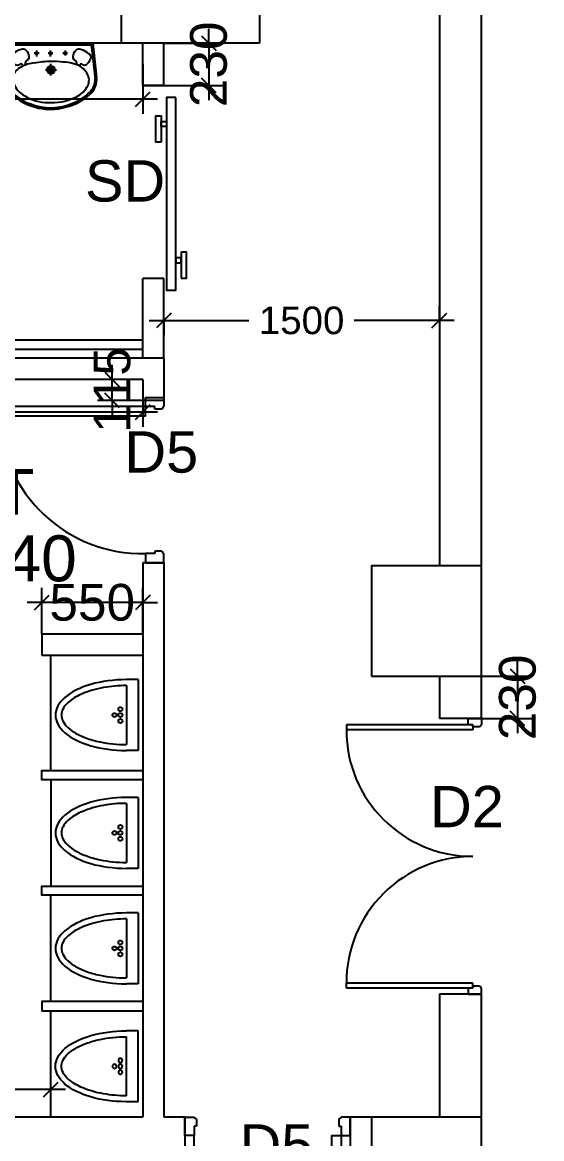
# Model space of a CAD drawing. Extents: x 7620542 to 7843793, y -6476226 to -6093835.
# Drawn here: x 7646038 to 7648866, y -6446926 to -6440850 of the extents above; entities that cross this region are included whole.
import ezdxf
from ezdxf.enums import TextEntityAlignment as Align

# ---------------------------------------------------------------- set-up
doc = ezdxf.new("R2010")
doc.units = 0
doc.header["$LTSCALE"] = 600
doc.header["$MEASUREMENT"] = 0
doc.header["$PDMODE"] = 35
doc.layers.get('0').update_dxf_attribs({"linetype": 'CONTINUOUS'})
doc.layers.get('Defpoints').update_dxf_attribs({"linetype": 'CONTINUOUS'})
for name, color, linetype in [('DOOR', 32, 'CONTINUOUS'), ('joinery', 7, 'CONTINUOUS'), ('LA-column', 3, 'CONTINUOUS'), ('Railing', 21, 'CONTINUOUS'), ('Room Dim', 1, 'CONTINUOUS'), ('T Wall', 8, 'CONTINUOUS'), ('TEXT', 6, 'CONTINUOUS'), ('Toi-Euip', 8, 'CONTINUOUS'), ('toi-fix', 46, 'CONTINUOUS'), ('Walls', 7, 'CONTINUOUS'), ('Working Dim', 5, 'CONTINUOUS')]:
    doc.layers.add(name, color=color, linetype=linetype)
doc.styles.add('ari', font='arial.ttf')
doc.styles.add('ARIAL', font='arial.ttf')
doc.dimstyles.new('int. dim', dxfattribs={"dimtxt": 450, "dimasz": 80, "dimexe": 80, "dimexo": 0, "dimgap": 70, "dimtad": 0, "dimdec": 0, "dimzin": 12, "dimdsep": 46, "dimtxsty": 'ari', "dimblk": 'OBLIQUE', "dimcen": 2, "dimdle": 80, "dimclrd": 256, "dimclre": 256, "dimclrt": 6, "dimadec": 0, "dimazin": 0, "dimtfac": 1, "dimtdec": 0, "dimtix": 1, "dimtmove": 2, "dimatfit": 3, "dimfxl": 1, "dimtolj": 1, "dimtzin": 0, "dimlwd": -1, "dimlwe": -1, "dimarcsym": 0})

# ---------------------------------------------------------------- blocks, each defined once
blk = doc.blocks.new('Z$W@#1841')
at = {"layer": 'DOOR'}
for p, q in [((-267.6, -167.4), (-317.3, -167.4)), ((-317.3, -167.4), (-317.3, -267.4)), ((-267.6, -217.9), (-267.6, -167.4)), ((533, -217.9), (533, -167.4)), ((533, -167.4), (582.7, -167.4)), ((582.7, -167.4), (582.7, -267.4)), ((-254.1, -217.9), (-267.6, -217.9)), ((-254.1, -253.9), (-254.1, -217.9)), ((519.5, -253.9), (519.5, -217.9)), ((519.5, -217.9), (533, -217.9)), ((-317.3, -267.4), (-267.6, -267.4)), ((-267.6, -267.4), (-267.6, -265.2)), ((-254.1, -253.9), (-256.3, -253.9)), ((519.5, -253.9), (521.7, -253.9)), ((533, -267.4), (533, -265.2)), ((582.7, -267.4), (533, -267.4))]:
    blk.add_line(p, q, dxfattribs=at)
blk.add_lwpolyline([(482.5, 633.2), (482.5, -167.4), (533, -167.4), (533, 633.2)], close=True, dxfattribs=at)
at = {"layer": 'DOOR', "color": 145}
blk.add_arc((518.4, -152.1), 786.1, 92.61772, 181.11293, dxfattribs=at)
at = {"layer": 'DOOR'}
for centre, start, end in [((-267.6, -253.9), 270, 0), ((533, -253.9), 180, 270)]:
    blk.add_arc(centre, 11.2, start, end, dxfattribs=at)
blk = doc.blocks.new('URI')
at = {"layer": 'toi-fix', "color": 8}
for p, q in [((0, 0), (0, 75)), ((412.5, 75), (37.5, 75)), ((450, 0), (450, 75)), ((450, 0), (0, 0))]:
    blk.add_line(p, q, dxfattribs=at)
for centre in [(225, 150), (187.5, 112.5), (225, 112.5), (262.5, 112.5)]:
    blk.add_circle(centre, 13, dxfattribs=at)
blk.add_ellipse((225, 75), major_axis=(0, -450), ratio=0.5, start_param=1.570796, end_param=4.712389, dxfattribs=at)
blk.add_open_spline([(412.5, 75), (412.5, 124.2), (408.2, 173.3), (391.4, 268.1), (378.3, 313.3), (348.4, 383.5), (332.7, 410.7), (302.5, 449), (288.3, 462.2), (261, 480.2), (247.9, 485), (222.9, 488.5), (210.7, 487.2), (184.7, 477.8), (170.9, 469.5), (143, 444.1), (129.1, 427.1), (103, 385.3), (91, 360.6), (70, 305.1), (61.2, 274.4), (43.3, 189.6), (37.5, 132.5), (37.5, 75.3), (37.5, 75.1), (37.5, 75)], degree=3, knots=[1.570797, 1.570797, 1.570797, 1.570797, 1.912721, 1.912721, 2.274933, 2.274933, 2.575852, 2.575852, 2.824182, 2.824182, 3.072511, 3.072511, 3.320841, 3.320841, 3.569171, 3.569171, 3.817501, 3.817501, 4.06583, 4.06583, 4.31416, 4.31416, 4.71135, 4.71135, 4.712389, 4.712389, 4.712389, 4.712389], dxfattribs=at)
blk = doc.blocks.new('Z$W@#1275')
at = {"layer": 'DOOR'}
for p, q in [((73.1, 1500), (0, 1500)), ((0, 1500), (0, 1467.1)), ((0, 1467.1), (1.8, 1467.1)), ((47.5, 1467.1), (736.4, 1467.1)), ((47.5, 1467.1), (47.5, 1438.9)), ((47.5, 1456.1), (47.5, 1467.1)), ((47.5, 1467.1), (73.1, 1467.1)), ((73.1, 1467.1), (73.1, 1500)), ((736.4, 1467.1), (736.4, 1438.9)), ((11, 1456.1), (11, 1458)), ((11, 1456.1), (47.5, 1456.1)), ((47.5, 1438.9), (736.4, 1438.9)), ((47.5, 61.1), (736.4, 61.1)), ((47.5, 32.9), (47.5, 61.1)), ((736.4, 32.9), (736.4, 61.1)), ((0, 32.9), (1.8, 32.9)), ((0, 0), (0, 32.9)), ((73.1, 0), (0, 0)), ((11, 43.8), (11, 42)), ((11, 43.8), (47.5, 43.8)), ((47.5, 43.8), (47.5, 32.9)), ((47.5, 32.9), (736.4, 32.9)), ((47.5, 32.9), (73.1, 32.9)), ((73.1, 32.9), (73.1, 0))]:
    blk.add_line(p, q, dxfattribs=at)
for centre, start, end in [((11, 1467.1), 180, 270), ((11, 32.9), 90, 180)]:
    blk.add_arc(centre, 9.13, start, end, dxfattribs=at)
at = {"layer": 'DOOR', "color": 145}
for centre, start, end in [((47.5, 1438.9), 270, 0), ((47.5, 61.1), 0, 90)]:
    blk.add_arc(centre, 688.9, start, end, dxfattribs=at)
blk = doc.blocks.new('_Oblique')
at = {"color": 0, "linetype": 'ByBlock', "lineweight": -2}
blk.add_line((-0.5, -0.5), (0.5, 0.5), dxfattribs=at)
blk = doc.blocks.new('*D670')
at = {"layer": 'Defpoints', "color": 0, "transparency": 16777216}
for p in [(7643578.9, -6442793.9, 5.1), (7646694, -6442793.9, 5.1), (7646694, -6442971.1)]:
    blk.add_point(p, dxfattribs=at)
at = {"layer": 'Working Dim', "transparency": 16777216}
for p, q in [((7643578.9, -6442793.9), (7643578.9, -6443051.1)), ((7646694, -6442793.9), (7646694, -6443051.1)), ((7643498.9, -6442971.1), (7644767.2, -6442971.1)), ((7646774, -6442971.1), (7645505.8, -6442971.1))]:
    blk.add_line(p, q, dxfattribs=at)
at = {"layer": 'Working Dim', "transparency": 16777216, "xscale": 80, "yscale": 80, "zscale": 80, "rotation": 180}
blk.add_blockref('_Oblique', (7643578.9, -6442971.1), dxfattribs=at)
at = {"layer": 'Working Dim', "transparency": 16777216, "xscale": 80, "yscale": 80, "zscale": 80}
blk.add_blockref('_Oblique', (7646694, -6442971.1), dxfattribs=at)
at = {"layer": 'Working Dim', "color": 6, "transparency": 16777216, "insert": (7645136.5, -6442971.1), "char_height": 200, "attachment_point": 5, "style": 'ari'}
blk.add_mtext('\\A1;3115', dxfattribs=at)
blk = doc.blocks.new('*D671')
at = {"layer": 'Defpoints', "color": 0, "transparency": 16777216}
for p in [(7646527.5, -6442793.9), (7646694, -6442793.9, 5.1), (7646694, -6442908.8, 5.1)]:
    blk.add_point(p, dxfattribs=at)
at = {"layer": 'Working Dim', "transparency": 16777216}
for p, q in [((7646527.5, -6442793.9), (7646527.5, -6442713.9)), ((7646694, -6442793.9), (7646447.5, -6442793.9)), ((7646527.5, -6442908.8), (7646527.5, -6442793.9)), ((7646694, -6442908.8), (7646447.5, -6442908.8)), ((7646527.5, -6442908.8), (7646527.5, -6442988.8))]:
    blk.add_line(p, q, dxfattribs=at)
at = {"layer": 'Working Dim', "transparency": 16777216, "xscale": 80, "yscale": 80, "zscale": 80}
for p, rotation in [((7646527.5, -6442793.9), 270), ((7646527.5, -6442908.8), 90)]:
    blk.add_blockref('_Oblique', p, dxfattribs=dict(at, rotation=rotation))
at = {"layer": 'Working Dim', "color": 6, "transparency": 16777216, "insert": (7646527.5, -6442851.3), "char_height": 200, "attachment_point": 5, "rotation": 90, "style": 'ari'}
blk.add_mtext('\\A1;115', dxfattribs=at)
blk = doc.blocks.new('*D678')
at = {"layer": 'Defpoints', "color": 0, "transparency": 16777216}
for p in [(7646194, -6446658.4), (7645193.9, -6446808.8, 4.8), (7646194, -6446808.8, 4.8)]:
    blk.add_point(p, dxfattribs=at)
at = {"layer": 'Working Dim', "transparency": 16777216}
for p, q in [((7645193.9, -6446808.8), (7645193.9, -6446578.4)), ((7646194, -6446808.8), (7646194, -6446578.4)), ((7645113.9, -6446658.4), (7645407.3, -6446658.4)), ((7646274, -6446658.4), (7645980.6, -6446658.4))]:
    blk.add_line(p, q, dxfattribs=at)
at = {"layer": 'Working Dim', "transparency": 16777216, "xscale": 80, "yscale": 80, "zscale": 80, "rotation": 180}
blk.add_blockref('_Oblique', (7645193.9, -6446658.4), dxfattribs=at)
at = {"layer": 'Working Dim', "transparency": 16777216, "xscale": 80, "yscale": 80, "zscale": 80}
blk.add_blockref('_Oblique', (7646194, -6446658.4), dxfattribs=at)
at = {"layer": 'Working Dim', "color": 6, "transparency": 16777216, "insert": (7645694, -6446658.4), "char_height": 150, "attachment_point": 5, "style": 'ari'}
blk.add_mtext('\\A1;1000', dxfattribs=at)
blk = doc.blocks.new('*D690')
at = {"layer": 'Defpoints', "color": 0, "transparency": 16777216}
for p in [(7646144, -6444008.1), (7646144, -6444178.8, 7.4), (7646694, -6444178.8, 7.4)]:
    blk.add_point(p, dxfattribs=at)
at = {"layer": 'Working Dim', "transparency": 16777216}
for p, q in [((7646144, -6444178.8), (7646144, -6443928.1)), ((7646694, -6444178.8), (7646694, -6443928.1)), ((7646144, -6444008.1), (7646064, -6444008.1)), ((7646694, -6444008.1), (7646144, -6444008.1)), ((7646694, -6444008.1), (7646774, -6444008.1))]:
    blk.add_line(p, q, dxfattribs=at)
at = {"layer": 'Working Dim', "transparency": 16777216, "xscale": 80, "yscale": 80, "zscale": 80}
blk.add_blockref('_Oblique', (7646144, -6444008.1), dxfattribs=at)
at = {"layer": 'Working Dim', "transparency": 16777216, "xscale": 80, "yscale": 80, "zscale": 80, "rotation": 180}
blk.add_blockref('_Oblique', (7646694, -6444008.1), dxfattribs=at)
at = {"layer": 'Working Dim', "color": 6, "transparency": 16777216, "insert": (7646419, -6444008.1), "char_height": 200, "attachment_point": 5, "style": 'ari'}
blk.add_mtext('\\A1;550', dxfattribs=at)
blk = doc.blocks.new('A$C1E9F72C1')
at = {"layer": 'Toi-Euip', "color": 8}
for p, q in [((-228.2, 0), (-249, -186.3)), ((-228.2, 0), (228.2, 0)), ((228.2, 0), (249, -186.3)), ((-220.9, -6.6), (-241.8, -193.1)), ((-212.9, -9.7), (208.6, -9.7)), ((-63.8, -54.9), (-90.3, -54.9)), ((-76, -72.5), (-76, -39.7)), ((11.6, -54.9), (-14.9, -54.9)), ((-0.6, -72.5), (-0.6, -39.7)), ((91.5, -54.9), (65.1, -54.9)), ((79.3, -67.3), (79.3, -39.7)), ((220.8, -6.2), (241.8, -193.1)), ((0.9, -174.9), (0.9, -113)), ((-29.6, -144.6), (31.2, -144.6))]:
    blk.add_line(p, q, dxfattribs=at)
for centre, radius in [((-76, -54.9), 6.49), ((-0.6, -54.9), 6.49), ((79.3, -54.9), 6.49), ((0.9, -144.6), 21.7), ((0.9, -144.6), 15.6), ((0.9, -144.6), 11)]:
    blk.add_circle(centre, radius, dxfattribs=at)
for centre, radius, start, end in [((-208.1, 14.7), 24.9, 216.2215, 258.85487), ((207.9, 16.2), 26, 271.42036, 321.25129), ((-196.3, -76.7), 20.9, 116.80905, 207.50919), ((-125, -156.3), 127.2, 109.58641, 129.40175), ((-151.5, -66.7), 34.3, 68.64386, 118.08079), ((-167.5, -75.4), 49.6, 12.80704, 54.9415), ((169.6, -75.4), 49.6, 125.0585, 167.19296), ((153.6, -66.7), 34.3, 61.91921, 111.35614), ((127.1, -156.3), 127.2, 50.59825, 70.41359), ((198.5, -76.7), 20.9, 332.49081, 63.19095), ((-160.4, -68.2), 57.4, 198.35041, 235.03309), ((-181.8, -101.4), 18, 230.4642, 309.53581), ((-164.3, -121.5), 8.67, 53.89261, 133.95969), ((-76.5, -275.6), 168.3, 94.02807, 120.40977), ((-162.9, -122.5), 8.8, 329.67126, 65.48955), ((-131.5, -107.7), 8.62, 142.69611, 276.84736), ((-114.5, -115.3), 27, 106.38602, 151.72849), ((-150, -73.3), 32.2, 330.07912, 16.03456), ((34.9, -905.9), 807.6, 92.47999, 98.77724), ((-3.2, -837.5), 738.4, 84.45177, 89.75687), ((46.1, -400.7), 299, 76.17326, 85.7679), ((102.1, -220), 110.7, 24.97787, 81.97978), ((152.1, -73.3), 32.2, 163.96544, 209.92088), ((116.6, -115.3), 27, 28.27151, 73.61398), ((134.9, -107.4), 7.45, 281.31974, 41.70163), ((164.3, -121.7), 7.8, 112.06932, 194.84772), ((166.5, -121.5), 8.67, 46.04031, 126.10739), ((183.9, -101.4), 18, 230.46419, 309.5358), ((162.5, -68.2), 57.4, 304.96691, 341.64959), ((-110.1, -193), 95.5, 167.34537, 194.41456), ((-129.4, -204.5), 80.8, 113.61868, 156.30705), ((136.7, -201.5), 71.5, 327.59194, 23.22206), ((-165.7, -196.5), 84, 173.00409, 196.76082), ((-141.4, -199.1), 106.9, 191.44792, 227.66), ((-163.3, -200.1), 78.8, 174.85979, 213.20886), ((-82.7, -174.7), 127.1, 199.30539, 242.2025), ((77.5, -165.5), 140.9, 291.68677, 328.13967), ((146.7, -197.7), 95.2, 311.91048, 2.7762), ((149.6, -199.6), 100.3, 311.38312, 7.60576), ((-120.4, -183.5), 124.2, 208.78543, 238.15851), ((-15.6, -66.9), 289.4, 226.88006, 256.31993), ((-54.2, -135.8), 202, 229.31459, 253.01061), ((-13.2, -73.3), 249.6, 238.9436, 269.48126), ((4.7, -23.5), 300.1, 266.15461, 294.58929), ((11.5, -60.2), 296.4, 278.97703, 313.61545), ((18.1, -68), 277.7, 292.33265, 313.78267), ((0.4, -45.6), 305.3, 248.15029, 293.80492), ((-3.9, -83.4), 276.6, 253.14844, 282.86095)]:
    blk.add_arc(centre, radius, start, end, dxfattribs=at)
blk = doc.blocks.new('*D801')
at = {"layer": 'Defpoints', "color": 0, "transparency": 16777216}
for p in [(7646809, -6442473.4, 5.1), (7648309.1, -6442473.4, 5.1), (7648309.1, -6442473.4)]:
    blk.add_point(p, dxfattribs=at)
at = {"layer": 'Working Dim', "transparency": 16777216}
for p, q in [((7648309.1, -6442473.4), (7648309.1, -6442393.4)), ((7646729, -6442473.4), (7647272.4, -6442473.4)), ((7646809, -6442473.4), (7646809, -6442553.4)), ((7648389.1, -6442473.4), (7647845.8, -6442473.4))]:
    blk.add_line(p, q, dxfattribs=at)
at = {"layer": 'Working Dim', "transparency": 16777216, "xscale": 80, "yscale": 80, "zscale": 80, "rotation": 180}
blk.add_blockref('_Oblique', (7646809, -6442473.4), dxfattribs=at)
at = {"layer": 'Working Dim', "transparency": 16777216, "xscale": 80, "yscale": 80, "zscale": 80}
blk.add_blockref('_Oblique', (7648309.1, -6442473.4), dxfattribs=at)
at = {"layer": 'Working Dim', "color": 6, "transparency": 16777216, "insert": (7647559.1, -6442473.4), "char_height": 150, "attachment_point": 5, "style": 'ari'}
blk.add_mtext('\\A1;1500', dxfattribs=at)
blk = doc.blocks.new('*D803')
at = {"layer": 'Defpoints', "color": 0, "transparency": 16777216}
for p in [(7643578.9, -6441075.5, 5.1), (7646694, -6441075.5, 3.8), (7646694, -6441268.4)]:
    blk.add_point(p, dxfattribs=at)
at = {"layer": 'Working Dim', "transparency": 16777216}
for p, q in [((7643578.9, -6441075.5), (7643578.9, -6441348.4)), ((7646694, -6441075.5), (7646694, -6441348.4)), ((7643498.9, -6441268.4), (7644767.1, -6441268.4)), ((7646774, -6441268.4), (7645505.8, -6441268.4))]:
    blk.add_line(p, q, dxfattribs=at)
at = {"layer": 'Working Dim', "transparency": 16777216, "xscale": 80, "yscale": 80, "zscale": 80, "rotation": 180}
blk.add_blockref('_Oblique', (7643578.9, -6441268.4), dxfattribs=at)
at = {"layer": 'Working Dim', "transparency": 16777216, "xscale": 80, "yscale": 80, "zscale": 80}
blk.add_blockref('_Oblique', (7646694, -6441268.4), dxfattribs=at)
at = {"layer": 'Working Dim', "color": 6, "transparency": 16777216, "insert": (7645136.5, -6441268.4), "char_height": 200, "attachment_point": 5, "style": 'ari'}
blk.add_mtext('\\A1;3115', dxfattribs=at)
blk = doc.blocks.new('*D804')
at = {"layer": 'Defpoints', "color": 0, "transparency": 16777216}
for p in [(7643578.9, -6442793.9, 5.1), (7646694, -6442793.9, 5.1), (7646694, -6442971.1)]:
    blk.add_point(p, dxfattribs=at)
at = {"layer": 'Working Dim', "transparency": 16777216}
for p, q in [((7643578.9, -6442793.9), (7643578.9, -6443051.1)), ((7646694, -6442793.9), (7646694, -6443051.1)), ((7643498.9, -6442971.1), (7644767.2, -6442971.1)), ((7646774, -6442971.1), (7645505.8, -6442971.1))]:
    blk.add_line(p, q, dxfattribs=at)
at = {"layer": 'Working Dim', "transparency": 16777216, "xscale": 80, "yscale": 80, "zscale": 80, "rotation": 180}
blk.add_blockref('_Oblique', (7643578.9, -6442971.1), dxfattribs=at)
at = {"layer": 'Working Dim', "transparency": 16777216, "xscale": 80, "yscale": 80, "zscale": 80}
blk.add_blockref('_Oblique', (7646694, -6442971.1), dxfattribs=at)
at = {"layer": 'Working Dim', "color": 6, "transparency": 16777216, "insert": (7645136.5, -6442971.1), "char_height": 200, "attachment_point": 5, "style": 'ari'}
blk.add_mtext('\\A1;3115', dxfattribs=at)
blk = doc.blocks.new('*D805')
at = {"layer": 'Defpoints', "color": 0, "transparency": 16777216}
for p in [(7646527.5, -6442793.9), (7646694, -6442793.9, 5.1), (7646694, -6442908.8, 5.1)]:
    blk.add_point(p, dxfattribs=at)
at = {"layer": 'Working Dim', "transparency": 16777216}
for p, q in [((7646527.5, -6442793.9), (7646527.5, -6442713.9)), ((7646694, -6442793.9), (7646447.5, -6442793.9)), ((7646527.5, -6442908.8), (7646527.5, -6442793.9)), ((7646694, -6442908.8), (7646447.5, -6442908.8)), ((7646527.5, -6442908.8), (7646527.5, -6442988.8))]:
    blk.add_line(p, q, dxfattribs=at)
at = {"layer": 'Working Dim', "transparency": 16777216, "xscale": 80, "yscale": 80, "zscale": 80}
for p, rotation in [((7646527.5, -6442793.9), 270), ((7646527.5, -6442908.8), 90)]:
    blk.add_blockref('_Oblique', p, dxfattribs=dict(at, rotation=rotation))
at = {"layer": 'Working Dim', "color": 6, "transparency": 16777216, "insert": (7646527.5, -6442851.3), "char_height": 200, "attachment_point": 5, "rotation": 90, "style": 'ari'}
blk.add_mtext('\\A1;115', dxfattribs=at)
blk = doc.blocks.new('*D980')
at = {"layer": 'Defpoints', "color": 0, "transparency": 16777216}
for p in [(7646809, -6440963.8, 0), (7646809, -6441193.8, 0.3), (7647053.2, -6441193.8)]:
    blk.add_point(p, dxfattribs=at)
at = {"layer": 'Working Dim', "transparency": 16777216}
for p, q in [((7647053.2, -6440963.8), (7647053.2, -6440883.8)), ((7646809, -6440963.8), (7647133.2, -6440963.8)), ((7647053.2, -6440963.8), (7647053.2, -6441193.8)), ((7646809, -6441193.8), (7647133.2, -6441193.8)), ((7647053.2, -6441193.8), (7647053.2, -6441273.8))]:
    blk.add_line(p, q, dxfattribs=at)
at = {"layer": 'Working Dim', "transparency": 16777216, "xscale": 80, "yscale": 80, "zscale": 80}
for p, rotation in [((7647053.2, -6440963.8), 270), ((7647053.2, -6441193.8), 90)]:
    blk.add_blockref('_Oblique', p, dxfattribs=dict(at, rotation=rotation))
at = {"layer": 'Working Dim', "color": 6, "transparency": 16777216, "insert": (7647053.2, -6441078.8), "char_height": 200, "attachment_point": 5, "rotation": 90, "style": 'ari'}
blk.add_mtext('\\A1;230', dxfattribs=at)
blk = doc.blocks.new('*D984')
at = {"layer": 'Defpoints', "color": 0, "transparency": 16777216}
for p in [(7648539.1, -6444408.8), (7648539.1, -6444640), (7648735.1, -6444640)]:
    blk.add_point(p, dxfattribs=at)
at = {"layer": 'Working Dim', "transparency": 16777216}
for p, q in [((7648735.1, -6444408.8), (7648735.1, -6444328.8)), ((7648539.1, -6444408.8), (7648815.1, -6444408.8)), ((7648735.1, -6444408.8), (7648735.1, -6444640)), ((7648539.1, -6444640), (7648815.1, -6444640)), ((7648735.1, -6444640), (7648735.1, -6444720))]:
    blk.add_line(p, q, dxfattribs=at)
at = {"layer": 'Working Dim', "transparency": 16777216, "xscale": 80, "yscale": 80, "zscale": 80}
for p, rotation in [((7648735.1, -6444408.8), 270), ((7648735.1, -6444640), 90)]:
    blk.add_blockref('_Oblique', p, dxfattribs=dict(at, rotation=rotation))
at = {"layer": 'Working Dim', "color": 6, "transparency": 16777216, "insert": (7648735.1, -6444524.4), "char_height": 200, "attachment_point": 5, "rotation": 90, "style": 'ari'}
blk.add_mtext('\\A1;230', dxfattribs=at)
blk = doc.blocks.new('A$C225605CF')
at = {"layer": 'DOOR'}
for points in [[(-869.4, 136.8), (-869.4, 165.6), (-727.6, 165.6), (-727.6, 136.8)], [(-785.7, 108), (-785.7, 136.8), (-757.5, 136.8), (-757.5, 108)], [(115.1, 108), (115.1, 57.6), (-934.5, 57.6), (-934.5, 108)], [(-127.7, 28.8), (-127.7, 0), (14.1, 0), (14.1, 28.8)], [(-44, 57.6), (-44, 28.8), (-15.8, 28.8), (-15.8, 57.6)]]:
    blk.add_lwpolyline(points, close=True, dxfattribs=at)

msp = doc.modelspace()

# ---------------------------------------------------------------- linework, layer by layer
at = {"layer": 'LA-column', "color": 2, "flags": 128}
for points, elevation in [([(7647329.003, -6440963.752), (7646579.003, -6440963.752), (7646579.003, -6440213.752), (7647329.003, -6440213.752)], -14.83), ([(7647939.139, -6444408.752), (7648539.139, -6444408.752), (7648539.139, -6443808.752), (7647939.139, -6443808.752)], -7.088), ([(7647939.139, -6447408.752), (7648539.139, -6447408.752), (7648539.139, -6446808.752), (7647939.139, -6446808.752)], -7.088)]:
    msp.add_lwpolyline(points, close=True, dxfattribs=dict(at, elevation=elevation))
at = {"layer": 'Railing', "elevation": -16.161}
for points in [[(7645585.212, -6440963.8), (7645585.212, -6441013.8), (7643628.902, -6441013.81), (7643628.902, -6442628.854), (7646694.003, -6442628.844)], [(7645635.212, -6440963.8), (7645635.212, -6441063.8), (7643678.902, -6441063.81), (7643678.902, -6442578.854), (7646694.049, -6442578.844)]]:
    msp.add_lwpolyline(points, dxfattribs=at)
at = {"layer": 'T Wall', "color": 6, "linetype": 'Continuous', "ltscale": 10000}
for p, q in [((7646144.05, -6444178.808, -14.83), (7646694.05, -6444178.808, -14.83)), ((7646144.05, -6444178.808, -14.83), (7646144.05, -6444293.808, -14.83)), ((7646144.05, -6444293.808, -14.83), (7646694.05, -6444293.808, -14.83))]:
    msp.add_line(p, q, dxfattribs=at)
at = {"layer": 'T Wall', "color": 6, "linetype": 'Continuous', "ltscale": 10000, "elevation": -14.83}
for points in [[(7646194.05, -6444922.609), (7646194.05, -6444293.808)], [(7646694.05, -6444972.609), (7646144.05, -6444972.609), (7646144.05, -6444922.609), (7646694.05, -6444922.609)], [(7646194.05, -6444972.609), (7646194.05, -6445551.359)], [(7646694.05, -6445601.359), (7646144.05, -6445601.359), (7646144.05, -6445551.359), (7646694.05, -6445551.359)], [(7646194.05, -6446180.109), (7646194.05, -6445601.359)], [(7646694.05, -6446180.109), (7646144.05, -6446180.109), (7646144.05, -6446230.109), (7646694.05, -6446230.109)], [(7646194.05, -6446808.752), (7646194.05, -6446230.109)]]:
    msp.add_lwpolyline(points, dxfattribs=at)
at = {"layer": 'Walls', "linetype": 'Continuous'}
for p, q in [((7648539.139, -6443808.752, -14.83), (7648539.142, -6438783.837, -14.83)), ((7648309.141, -6440443.789, -14.83), (7648309.141, -6443808.752, -14.83)), ((7646579.003, -6440963.83, -14.83), (7642148.913, -6440963.859, -14.83)), ((7646694.049, -6441193.825, -14.54), (7646694.049, -6440963.819, -14.83)), ((7646809.049, -6441193.825, -14.54), (7646809.049, -6440963.819, -14.83)), ((7646809.05, -6441193.825, -14.54), (7646694.049, -6441193.825, -15.467)), ((7646694.049, -6442678.863, -14.83), (7646694.049, -6442243.825, -14.54)), ((7646809.052, -6442243.825, -14.83), (7646694.049, -6442243.825, -14.83)), ((7646809.049, -6442678.863, -14.83), (7646809.049, -6442243.825, -14.54)), ((7646809.049, -6442678.866, -14.83), (7643578.906, -6442678.855, -14.83)), ((7646809.05, -6442678.859, -14.83), (7646809.05, -6442908.829, -14.83)), ((7646694.05, -6442793.87, -14.83), (7643578.906, -6442793.855, -14.83)), ((7646694.05, -6442793.859, -14.83), (7646694.05, -6442908.829, -14.83)), ((7646809.05, -6442908.829, -14.83), (7646694.05, -6442908.829, -14.83)), ((7646694.05, -6443791.829, -14.83), (7646694.05, -6446808.89, -14.83)), ((7646809.05, -6443791.829, -14.83), (7646694.05, -6443791.829, -14.83)), ((7646809.05, -6443791.829, -14.83), (7646809.05, -6446808.89, -14.83)), ((7648309.141, -6444408.752, -14.83), (7648309.141, -6444640.003, -14.83)), ((7648539.139, -6444640.003, -14.83), (7648539.139, -6444408.752, -14.83)), ((7648539.139, -6444640.003, -14.83), (7648309.138, -6444640.003, -14.83)), ((7648539.139, -6446140.003, -14.83), (7648309.138, -6446140.003, -14.83)), ((7648309.141, -6446140.003, -14.83), (7648309.141, -6446808.89, -14.83)), ((7648539.138, -6446808.89, -14.83), (7648539.138, -6446140.003, -14.83)), ((7646694.05, -6446808.89, -14.83), (7643578.914, -6446808.89, -14.83)), ((7646924.139, -6446808.89, -14.83), (7646809.05, -6446808.89, -14.83)), ((7646924.139, -6446808.89, -14.83), (7646924.139, -6447038.89, -14.83)), ((7647939.139, -6446808.89, -14.83), (7647824.139, -6446808.89, -14.83)), ((7647824.139, -6446808.89, -14.83), (7647824.139, -6447038.89, -14.83))]:
    msp.add_line(p, q, dxfattribs=at)
at = {"layer": 'Walls', "color": 7}
for p, q in [((7646809.05, -6442678.859, -14.83), (7646579.05, -6442678.859, -14.83)), ((7646694.05, -6442793.859, -14.83), (7646579.05, -6442793.859, -14.83))]:
    msp.add_line(p, q, dxfattribs=at)
at = {"layer": 'Working Dim'}
msp.add_line((7646694.049, -6441193.825, -14.83), (7646809.049, -6441193.825, -14.83), dxfattribs=at)

# ---------------------------------------------------------------- block references
at = {"layer": 'DOOR', "xscale": -1, "rotation": 270}
msp.add_blockref('A$C225605CF', (7646766.126, -6441373.881, -14.83), dxfattribs=at)
at = {"layer": 'DOOR', "linetype": 'Continuous', "rotation": 90}
msp.add_blockref('Z$W@#1841', (7646541.642, -6443474.545, -14.83), dxfattribs=at)
at = {"layer": 'DOOR'}
for name, p, xscale, yscale, zscale, rotation in [('URI', (7646669.05, -6444813.581, -14.83), 0.8571428582072258, 0.8571428582072258, 0.8571428582072258, 90), ('Z$W@#1275', (7648539.138, -6444640.003, -14.83), 1.000014692544937, 1.000014692544937, 1.000014692544937, 180), ('URI', (7646669.05, -6445454.852, -14.83), 0.8571428582072258, 0.8571428582072258, 0.8571428582072258, 90), ('URI', (7646669.05, -6446083.602, -14.83), 0.8571428582072258, 0.8571428582072258, 0.8571428582072258, 90), ('URI', (7646669.05, -6446339.388, -14.83), -0.8571428582072258, 0.8571428582072258, 0.8571428571428577, 90)]:
    msp.add_blockref(name, p, dxfattribs=dict(at, xscale=xscale, yscale=yscale, zscale=zscale, rotation=rotation))
at = {"layer": 'DOOR', "linetype": 'Continuous', "xscale": -1, "rotation": 180}
msp.add_blockref('Z$W@#1841', (7647241.423, -6447076.298, -14.83), dxfattribs=at)
at = {"layer": 'Toi-Euip', "color": 31}
msp.add_blockref('A$C1E9F72C1', (7646193.298, -6440963.819, -16.161), dxfattribs=at)

# ---------------------------------------------------------------- texts
at = {"layer": 'joinery', "style": 'ari'}
msp.add_text('SD', height=225, dxfattribs=at).set_placement((7646597.821, -6441825.737, -10.785), align=Align.CENTER)
for s, p in [('D5', (7646594.282, -6443301.036, -9.99)), ('D2', (7648258.594, -6445231.161, -12.498)), ('D5', (7647221.46, -6447073.036, -9.699))]:
    msp.add_text(s, height=225, dxfattribs=at).set_placement(p)
at = {"layer": 'Room Dim', "style": 'ARIAL'}
msp.add_text('3115 x 4040', height=250, dxfattribs=at).set_placement((7645373.738, -6443892.657, -14.83), align=Align.CENTER)
at = {"layer": 'TEXT', "color": 7, "style": 'ARIAL'}
msp.add_text('G.TOILET', height=250, dxfattribs=at).set_placement((7645309.411, -6443530.562, -14.83), align=Align.CENTER)

# ---------------------------------------------------------------- dimensions: what is measured, and where the dimension line sits
at = {"layer": 'Working Dim'}
for base, p1, p2, override, picture, middle in [((7647053.202, -6441193.825, -14.83), (7646809.049, -6440963.752, -14.831), (7646809.05, -6441193.825, -14.54), {"dimtxt": 200, "dimarcsym": 1}, '*D980', (7647053.202, -6441078.789, -14.83)), ((7646527.458, -6442793.87, -14.83), (7646694.05, -6442908.829, -9.699), (7646694.05, -6442793.87, -9.699), {"dimtxt": 200}, '*D671', (7646527.458, -6442851.35, -14.83)), ((7646527.458, -6442793.87, -19.962), (7646694.05, -6442908.829, -14.83), (7646694.05, -6442793.87, -14.83), {"dimtxt": 200}, '*D805', (7646527.458, -6442851.35, -19.962))]:
    dim = msp.add_linear_dim(base=base, p1=p1, p2=p2, angle=90, dimstyle='int. dim', override=override, dxfattribs=at)
    dim.commit()
    dim.dimension.update_dxf_attribs({"geometry": picture, "text_midpoint": middle})
for base, p1, p2, override, picture, middle in [((7646694.003, -6441268.426, -19.962), (7643578.903, -6441075.541, -14.83), (7646694.003, -6441075.541, -16.161), {"dimtxt": 200}, '*D803', (7645136.453, -6441268.426, -19.962)), ((7648309.141, -6442473.425, -19.962), (7646809.049, -6442473.425, -14.83), (7648309.141, -6442473.425, -14.83), {"dimtxt": 150}, '*D801', (7647559.095, -6442473.425, -19.962)), ((7646694.05, -6442971.059, -14.83), (7643578.906, -6442793.855, -9.699), (7646694.05, -6442793.87, -9.699), {"dimtxt": 200}, '*D670', (7645136.478, -6442971.059, -14.83)), ((7646694.05, -6442971.059, -19.962), (7643578.906, -6442793.855, -14.83), (7646694.05, -6442793.87, -14.83), {"dimtxt": 200}, '*D804', (7645136.478, -6442971.059, -19.962)), ((7646144.05, -6444008.099, -14.83), (7646694.05, -6444178.808, -7.417), (7646144.05, -6444178.808, -7.417), {"dimtxt": 200}, '*D690', (7646419.05, -6444008.099, -14.83)), ((7646194.05, -6446658.364, -14.83), (7645193.914, -6446808.752, -9.99), (7646194.05, -6446808.752, -9.99), {"dimtxt": 150}, '*D678', (7645693.982, -6446658.364, -14.83))]:
    dim = msp.add_linear_dim(base=base, p1=p1, p2=p2, dimstyle='int. dim', override=override, dxfattribs=at)
    dim.commit()
    dim.dimension.update_dxf_attribs({"geometry": picture, "text_midpoint": middle})
dim = msp.add_linear_dim(base=(7648735.12, -6444640.003, -14.83), p1=(7648539.139, -6444408.752, -14.83), p2=(7648539.139, -6444640.003, -14.83), angle=90, text='230', dimstyle='int. dim', override={"dimtxt": 200, "dimarcsym": 1}, dxfattribs=at)
dim.commit()
dim.dimension.update_dxf_attribs({"geometry": '*D984', "text_midpoint": (7648735.12, -6444524.377, -14.83)})

doc.saveas('drawing.dxf')
